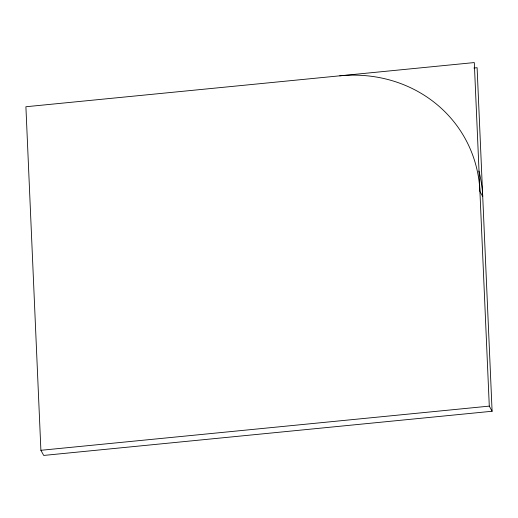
<?xml version="1.0" encoding="UTF-8"?>
<svg xmlns="http://www.w3.org/2000/svg" width="518" height="518" viewBox="0 0 518 518"><rect width="100%" height="100%" fill="white"/><g stroke="black" fill="none" stroke-linecap="round" stroke-linejoin="round"><path stroke-width="0.78" d="M473.886 68.02L477.104 67.703L492.1 411.253L43.706 455.432L40.896 450.297L25.9 106.747L474.294 62.568L489.29 406.118L492.1 411.253M40.896 450.297L489.29 406.118M339.776 75.822A136.771 127.253 -28.7 0 1 479.921 191.401L482.731 196.529A136.771 127.253 -28.7 0 0 478.897 171.069"/></g></svg>
